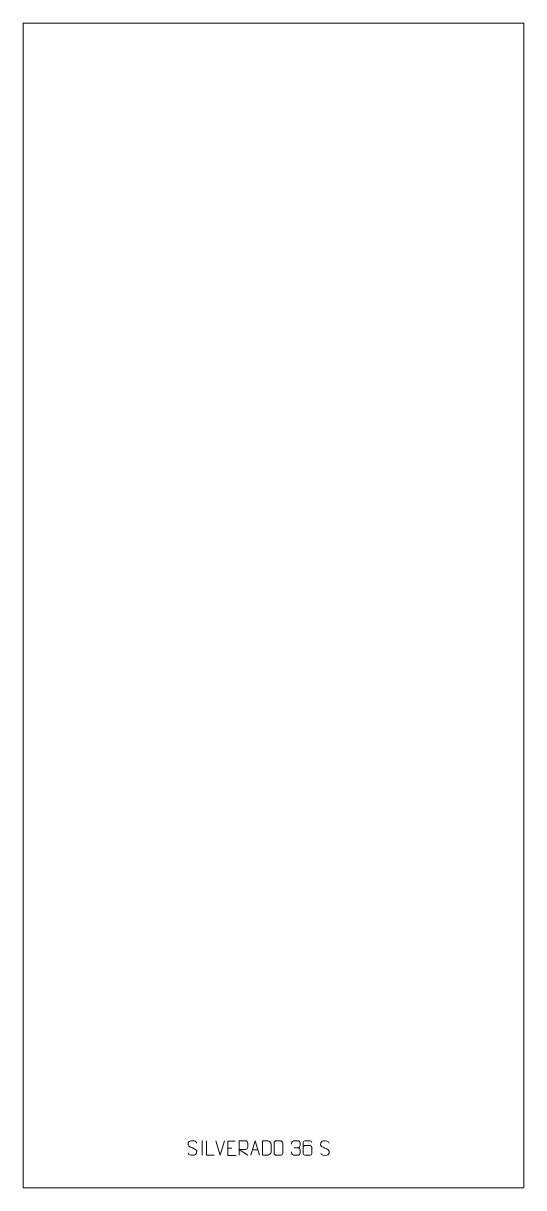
# Model space of a CAD drawing. Header units: millimetres. Extents: x -430 to 430, y -1282 to 718.
import ezdxf

# ---------------------------------------------------------------- set-up
doc = ezdxf.new("R2010")
doc.units = ezdxf.units.MM
doc.header["$MEASUREMENT"] = 0
doc.layers.add('layer 1', color=7, linetype='Continuous')

msp = doc.modelspace()

# ---------------------------------------------------------------- linework, layer by layer
at = {"layer": 'layer 1', "color": 242, "lineweight": 9}
msp.add_open_spline([(429.9998, 717.5001), (429.9998, 717.5001), (429.9998, -1282.4993), (429.9998, -1282.4993), (429.9998, -1282.4993), (429.9998, -1282.4993), (-429.9998, -1282.4993), (-429.9998, -1282.4993), (-429.9998, -1282.4993), (-429.9998, -1282.4993), (-429.9998, 717.5001), (-429.9998, 717.5001), (-429.9998, 717.5001), (-429.9998, 717.5001), (429.9998, 717.5001), (429.9998, 717.5001)], degree=3, knots=[0, 0, 0, 0, 0.2, 0.2, 0.2, 0.2, 0.4, 0.4, 0.4, 0.4, 0.6, 0.6, 0.6, 0.6, 1, 1, 1, 1], dxfattribs=at)
at = {"layer": 'layer 1', "color": 250, "lineweight": 9}
for points, knots in [([(-139.3334, -1214.1632), (-143.5817, -1212.6928), (-148.4898, -1210.897), (-146.4847, -1205.3767), (-146.4847, -1205.3767), (-144.9812, -1201.2368), (-139.7676, -1201.6253), (-136.164, -1202.2264), (-136.164, -1202.2264), (-133.3034, -1202.7036), (-132.4387, -1203.9168), (-132.1281, -1206.0009)], [0, 0, 0, 0, 0.25, 0.25, 0.25, 0.25, 0.5, 0.5, 0.5, 0.5, 1, 1, 1, 1]), ([(-139.3334, -1214.1633), (-135.3148, -1215.81), (-130.2853, -1217.6983), (-132.1193, -1223.0586), (-132.1193, -1223.0586), (-133.5791, -1227.325), (-138.4899, -1227.0683), (-142.216, -1226.5136), (-142.216, -1226.5136), (-144.966, -1226.1038), (-146.1869, -1224.8903), (-146.5649, -1222.7781)], [0, 0, 0, 0, 0.25, 0.25, 0.25, 0.25, 0.5, 0.5, 0.5, 0.5, 1, 1, 1, 1]), ([(-102.2211, -1226.8165), (-102.2211, -1226.8165), (-115.1702, -1226.8165), (-115.1702, -1226.8165), (-115.1702, -1226.8165), (-115.1702, -1226.8165), (-115.1702, -1201.8629), (-115.1702, -1201.8629)], [0, 0, 0, 0, 0.333333333, 0.333333333, 0.333333333, 0.333333333, 1, 1, 1, 1]), ([(-65.8804, -1202.46), (-65.8804, -1202.46), (-78.7543, -1202.46), (-78.7543, -1202.46), (-78.7543, -1202.46), (-78.7543, -1202.46), (-78.7543, -1227.4136), (-78.7543, -1227.4136), (-78.7543, -1227.4136), (-78.7543, -1227.4136), (-63.8885, -1227.4136), (-63.8885, -1227.4136)], [0, 0, 0, 0, 0.25, 0.25, 0.25, 0.25, 0.5, 0.5, 0.5, 0.5, 1, 1, 1, 1]), ([(-58.9182, -1226.8164), (-58.9182, -1226.8164), (-58.9182, -1201.8629), (-58.9182, -1201.8629), (-58.9182, -1201.8629), (-55.3234, -1201.8629), (-51.7279, -1201.8629), (-48.1327, -1201.8629), (-48.1327, -1201.8629), (-45.8074, -1201.9006), (-44.2501, -1203.3906), (-44.2542, -1205.757), (-44.2542, -1205.757), (-44.2546, -1207.7925), (-44.2546, -1210.8519), (-44.2542, -1212.8879), (-44.2542, -1212.8879), (-44.2607, -1214.7634), (-46.073, -1216.7052), (-48.0825, -1216.7243), (-48.0825, -1216.7243), (-48.0825, -1216.7243), (-58.9182, -1216.7243), (-58.9182, -1216.7243), (-58.9182, -1216.7243), (-58.9182, -1216.7243), (-44.2635, -1226.8164), (-44.2635, -1226.8164)], [0, 0, 0, 0, 0.125, 0.125, 0.125, 0.125, 0.25, 0.25, 0.25, 0.25, 0.375, 0.375, 0.375, 0.375, 0.5, 0.5, 0.5, 0.5, 0.625, 0.625, 0.625, 0.625, 0.75, 0.75, 0.75, 0.75, 1, 1, 1, 1]), ([(-39.0566, -1226.8164), (-39.0566, -1226.8164), (-31.6856, -1201.8629), (-31.6856, -1201.8629), (-31.6856, -1201.8629), (-31.6856, -1201.8629), (-24.1157, -1226.8164), (-24.1157, -1226.8164)], [0, 0, 0, 0, 0.333333333, 0.333333333, 0.333333333, 0.333333333, 1, 1, 1, 1]), ([(-18.9784, -1226.7883), (-16.6466, -1226.7879), (-11.6964, -1226.8119), (-9.3649, -1226.8122), (-9.3649, -1226.8122), (-7.4399, -1226.9176), (-4.1213, -1223.376), (-4.1325, -1221.3587), (-4.1325, -1221.3587), (-4.1329, -1215.5886), (-4.1329, -1213.4189), (-4.1325, -1207.6496), (-4.1325, -1207.6496), (-4.1368, -1205.5115), (-7.5113, -1201.8514), (-9.6637, -1201.8649), (-9.6637, -1201.8649), (-11.9894, -1201.8649), (-16.7137, -1201.8649), (-19.0398, -1201.8649), (-19.0398, -1201.8649), (-19.0394, -1207.6118), (-18.9781, -1221.041), (-18.9784, -1226.7883)], [0, 0, 0, 0, 0.142857143, 0.142857143, 0.142857143, 0.142857143, 0.285714286, 0.285714286, 0.285714286, 0.285714286, 0.428571429, 0.428571429, 0.428571429, 0.428571429, 0.571428571, 0.571428571, 0.571428571, 0.571428571, 0.714285714, 0.714285714, 0.714285714, 0.714285714, 1, 1, 1, 1]), ([(4.8943, -1201.8632), (7.22, -1201.8632), (9.5461, -1201.8632), (11.8722, -1201.8632), (11.8722, -1201.8632), (13.8188, -1201.8276), (15.8102, -1203.3192), (15.8369, -1205.7568), (15.8369, -1205.7568), (15.8365, -1211.5037), (15.8365, -1217.251), (15.8369, -1222.9987), (15.8369, -1222.9987), (15.6971, -1225.3221), (14.0199, -1226.8017), (11.8722, -1226.8125), (11.8722, -1226.8125), (9.5403, -1226.8121), (7.2084, -1226.8121), (4.8769, -1226.8125), (4.8769, -1226.8125), (2.9519, -1226.9179), (0.9798, -1225.0334), (0.991, -1223.0161), (0.991, -1223.0161), (0.9913, -1217.246), (0.9913, -1211.4763), (0.991, -1205.707), (0.991, -1205.707), (0.9952, -1203.5689), (2.7419, -1201.8497), (4.8943, -1201.8632)], [0, 0, 0, 0, 0.111111111, 0.111111111, 0.111111111, 0.111111111, 0.222222222, 0.222222222, 0.222222222, 0.222222222, 0.333333333, 0.333333333, 0.333333333, 0.333333333, 0.444444444, 0.444444444, 0.444444444, 0.444444444, 0.555555556, 0.555555556, 0.555555556, 0.555555556, 0.666666667, 0.666666667, 0.666666667, 0.666666667, 0.777777778, 0.777777778, 0.777777778, 0.777777778, 1, 1, 1, 1]), ([(31.0493, -1207.5472), (31.0493, -1207.5472), (31.0493, -1205.69), (31.0493, -1205.69), (31.0493, -1205.69), (31.035, -1203.9481), (33.6995, -1201.83), (35.7586, -1201.8527), (35.7586, -1201.8527), (37.8227, -1201.8527), (39.8867, -1201.8527), (41.9504, -1201.8527), (41.9504, -1201.8527), (44.1449, -1201.8439), (45.7432, -1203.6907), (45.7876, -1205.6028), (45.7876, -1205.6028), (45.7872, -1207.0379), (45.7872, -1208.473), (45.7876, -1209.9085), (45.7876, -1209.9085), (45.739, -1211.562), (44.1364, -1213.792), (41.9381, -1213.782), (41.9381, -1213.782), (44.1418, -1213.7932), (45.7498, -1215.5964), (45.8038, -1217.6559), (45.8038, -1217.6559), (45.8034, -1219.4406), (45.8034, -1221.2253), (45.8038, -1223.0104), (45.8038, -1223.0104), (45.8139, -1225.0718), (43.759, -1226.8349), (41.9381, -1226.8268), (41.9381, -1226.8268), (39.8728, -1226.8265), (37.8076, -1226.8265), (35.742, -1226.8268), (35.742, -1226.8268), (33.5734, -1226.8153), (31.0424, -1224.4151), (31.0238, -1222.9533), (31.0238, -1222.9533), (31.0238, -1222.9533), (31.0238, -1221.0447), (31.0238, -1221.0447)], [0, 0, 0, 0, 0.076923077, 0.076923077, 0.076923077, 0.076923077, 0.153846154, 0.153846154, 0.153846154, 0.153846154, 0.230769231, 0.230769231, 0.230769231, 0.230769231, 0.307692308, 0.307692308, 0.307692308, 0.307692308, 0.384615385, 0.384615385, 0.384615385, 0.384615385, 0.461538462, 0.461538462, 0.461538462, 0.461538462, 0.538461538, 0.538461538, 0.538461538, 0.538461538, 0.615384615, 0.615384615, 0.615384615, 0.615384615, 0.692307692, 0.692307692, 0.692307692, 0.692307692, 0.769230769, 0.769230769, 0.769230769, 0.769230769, 0.846153846, 0.846153846, 0.846153846, 0.846153846, 1, 1, 1, 1]), ([(65.8438, -1204.799), (65.8197, -1203.4595), (64.4635, -1201.8063), (62.8916, -1201.8406), (62.8916, -1201.8406), (59.9068, -1201.8409), (56.9216, -1201.8409), (53.9362, -1201.8406), (53.9362, -1201.8406), (52.7171, -1201.8257), (50.9889, -1203.2633), (50.9839, -1204.799), (50.9839, -1204.799), (50.9842, -1211.1595), (50.9842, -1217.5203), (50.9839, -1223.881), (50.9839, -1223.881), (50.9886, -1225.0439), (52.7171, -1226.815), (53.9362, -1226.8394), (53.9362, -1226.8394), (56.9216, -1226.8391), (59.9068, -1226.8391), (62.8916, -1226.8394), (62.8916, -1226.8394), (64.1697, -1226.7956), (65.8394, -1225.1811), (65.8438, -1223.881), (65.8438, -1223.881), (65.8438, -1220.2977), (65.8438, -1216.7146), (65.8438, -1213.1319), (65.8438, -1213.1319), (65.8053, -1211.6537), (64.2226, -1210.2208), (62.8916, -1210.2228), (62.8916, -1210.2228), (59.9068, -1210.2225), (56.9216, -1210.2225), (53.9362, -1210.2228), (53.9362, -1210.2228), (52.6067, -1210.2178), (50.9637, -1211.7251), (51.0054, -1213.1536)], [0, 0, 0, 0, 0.083333333, 0.083333333, 0.083333333, 0.083333333, 0.166666667, 0.166666667, 0.166666667, 0.166666667, 0.25, 0.25, 0.25, 0.25, 0.333333333, 0.333333333, 0.333333333, 0.333333333, 0.416666667, 0.416666667, 0.416666667, 0.416666667, 0.5, 0.5, 0.5, 0.5, 0.583333333, 0.583333333, 0.583333333, 0.583333333, 0.666666667, 0.666666667, 0.666666667, 0.666666667, 0.75, 0.75, 0.75, 0.75, 0.833333333, 0.833333333, 0.833333333, 0.833333333, 1, 1, 1, 1]), ([(88.4138, -1214.3397), (84.1655, -1212.8693), (79.2574, -1211.0735), (81.2625, -1205.5532), (81.2625, -1205.5532), (82.766, -1201.4133), (87.9796, -1201.8018), (91.5832, -1202.4029), (91.5832, -1202.4029), (94.4438, -1202.8801), (95.3085, -1204.0933), (95.6191, -1206.1774)], [0, 0, 0, 0, 0.25, 0.25, 0.25, 0.25, 0.5, 0.5, 0.5, 0.5, 1, 1, 1, 1]), ([(88.4138, -1214.3398), (92.4324, -1215.9865), (97.4619, -1217.8748), (95.6279, -1223.2351), (95.6279, -1223.2351), (94.1681, -1227.5015), (89.2573, -1227.2448), (85.5312, -1226.6901), (85.5312, -1226.6901), (82.7812, -1226.2803), (81.5603, -1225.0668), (81.1823, -1222.9546)], [0, 0, 0, 0, 0.25, 0.25, 0.25, 0.25, 0.5, 0.5, 0.5, 0.5, 1, 1, 1, 1])]:
    msp.add_open_spline(points, degree=3, knots=knots, dxfattribs=at)
for points in [[(-122.3334, -1201.6761), (-122.3334, -1201.6761), (-122.3334, -1226.6502), (-122.3334, -1226.6502)], [(-91.5093, -1226.8165), (-91.5093, -1226.8165), (-98.8311, -1201.8629), (-98.8311, -1201.8629)], [(-84.1874, -1201.8629), (-84.1874, -1201.8629), (-91.5092, -1226.8165), (-91.5092, -1226.8165)], [(-78.7543, -1214.3397), (-78.7543, -1214.3397), (-71.5862, -1214.3397), (-71.5862, -1214.3397)], [(-36.334, -1217.567), (-36.334, -1217.567), (-26.8383, -1217.567), (-26.8383, -1217.567)], [(35.759, -1213.7924), (35.759, -1213.7924), (41.9554, -1213.7924), (41.9554, -1213.7924)]]:
    msp.add_open_spline(points, degree=3, dxfattribs=at)

doc.saveas('drawing.dxf')
